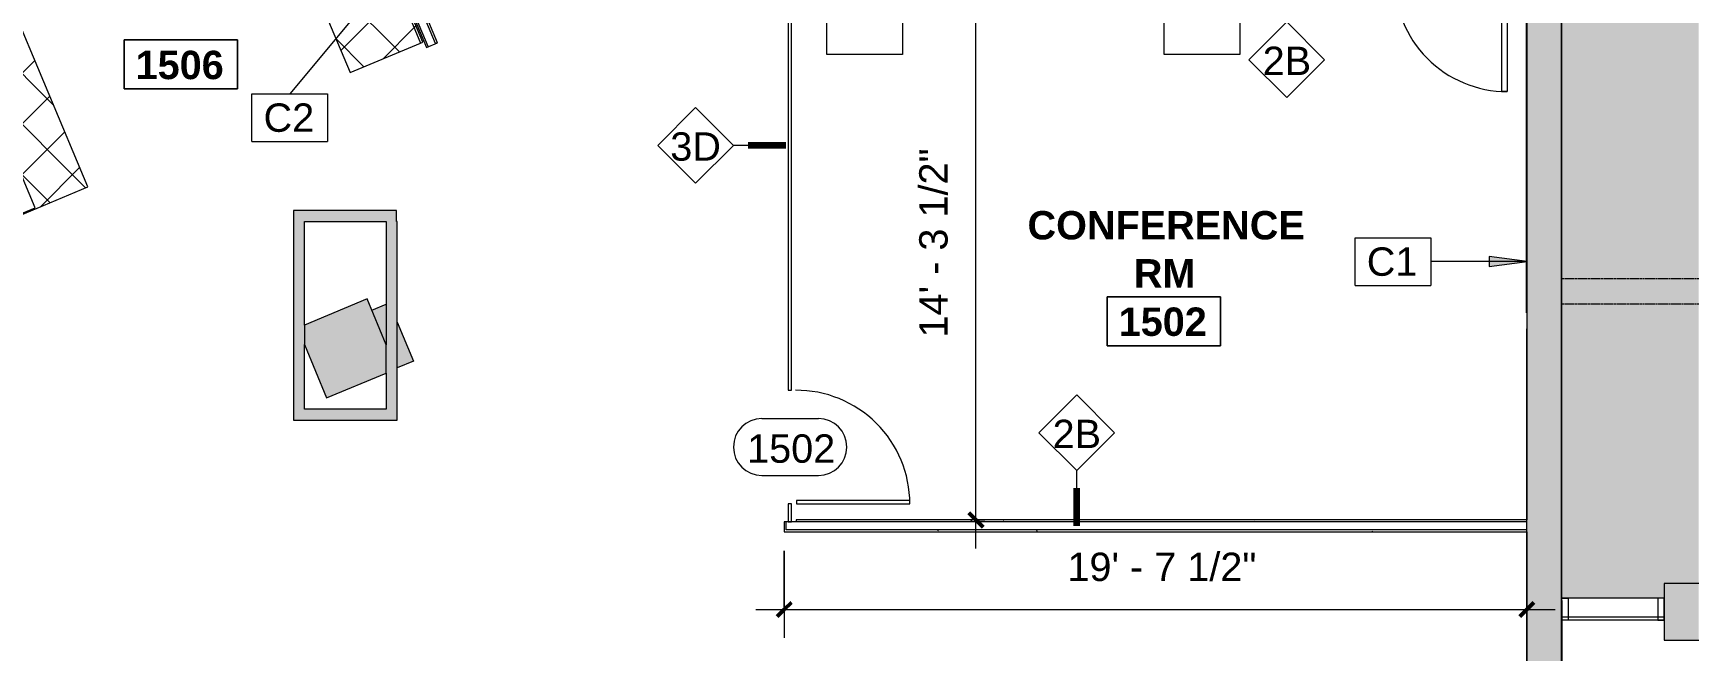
# Model space of a CAD drawing. Header units: inches. Extents: x 488 to 2071, y 800 to 2512.
# Drawn here: x 1542 to 2071, y 1371 to 1567 of the extents above; entities that cross this region are included whole.
import ezdxf

# ---------------------------------------------------------------- set-up
doc = ezdxf.new("R2010")
doc.units = ezdxf.units.IN
doc.header["$MEASUREMENT"] = 0
doc.linetypes.add('IMPORT-HIDDEN _2_', pattern=[0.375, 0.25, -0.125])
for name, color, linetype, lineweight in [('A-ANNO-DIMS', 211, 'Continuous', 9), ('A-ANNO-DIMS-96', 211, 'Continuous', 9), ('A-ANNO-KEYN', 231, 'Continuous', 9), ('A-ANNO-NOTE', 131, 'Continuous', 9), ('A-AREA-IDEN', 2, 'Continuous', 9), ('A-DETL-GENF', 92, 'Continuous', 9), ('A-DOOR', 31, 'Continuous', 13), ('A-DOOR-FRAM', 31, 'Continuous', 20), ('A-DOOR-IDEN', 31, 'Continuous', 9), ('A-Flor-Shel-Tptn', 8, 'Continuous', 9), ('A-GLAZ-CURT', 52, 'Continuous', 9), ('A-Glaz-Shel', 8, 'Continuous', 9), ('A-Glaz-Shel-Sill', 8, 'Continuous', 9), ('A-WALL', 113, 'Continuous', 9), ('A-Wall-Abov', 8, 'IMPORT-HIDDEN _2_', 9), ('A-WALL-IDEN', 211, 'Continuous', 9), ('A-WALL-PATT', 111, 'Continuous', 13), ('A-Wall-Shel', 8, 'Continuous', 9), ('A-Wall-Shel-Fill', 8, 'Continuous', 9), ('I-WALL', 2, 'Continuous', 9), ('Q-CASE', 31, 'Continuous', 9), ('S-Cols', 8, 'Continuous', 9), ('S-Cols-Fill', 8, 'Continuous', 9)]:
    doc.layers.add(name, color=color, linetype=linetype, lineweight=lineweight)
doc.styles.add('Arial', font='arial.ttf', dxfattribs={"height": 9})
doc.styles.add('Swis721 Lt BT', font='swissl.ttf', dxfattribs={"height": 9})
doc.styles.add('Swis721 Lt BT_B', font='', dxfattribs={"height": 9})
doc.styles.get('Swis721 Lt BT_B').set_extended_font_data('Swis721 Lt BT', bold=True)
doc.dimstyles.new('OTJ_-_3_32__Linear__1_2__Tolerance', dxfattribs={"dimscale": 12, "dimtxt": 9.497835, "dimasz": 0.375, "dimexe": 0.75, "dimexo": 0.5, "dimgap": 0.5, "dimtad": 1, "dimdec": 1, "dimrnd": 0.5, "dimzin": 3, "dimdsep": 46, "dimlunit": 4, "dimtxsty": 'Swis721 Lt BT', "dimblk1": 'OBLIQUE', "dimblk2": 'OBLIQUE', "dimsah": 1, "dimcen": 0.09, "dimdle": 0.75, "dimazin": 0, "dimtfac": 1, "dimtdec": 4, "dimtix": 1, "dimtmove": 0, "dimatfit": 3, "dimfxl": 1, "dimtvp": 1, "dimfrac": 2, "dimtolj": 1, "dimtzin": 0, "dimarcsym": 2})
pattern_1 = [(0, (0, 0), (30.72, 7.68), [1.267, -21.773, 1.267, -21.773, -122.88]), (0, (0, 0), (30.72, 7.68), [-46.08, 1.267, -44.813, 1.267, -21.773, -53.76]), (0, (0, 0), (30.72, 7.68), [-115.2, 1.267, -14.093, 1.267, -37.133]), (120, (11.52, 3.84), (-22.011075, 22.7643), [1.267, -21.773, 1.267, -21.773, -122.88]), (120, (11.52, 3.84), (-22.011075, 22.7643), [-46.08, 1.267, -44.813, 1.267, -21.773, -53.76]), (120, (11.52, 3.84), (-22.011075, 22.7643), [-115.2, 1.267, -14.093, 1.267, -37.133]), (240, (15.36, 19.2), (-8.708925, -30.4443), [1.267, -21.773, 1.267, -21.773, -122.88]), (240, (15.36, 19.2), (-8.708925, -30.4443), [-46.08, 1.267, -44.813, 1.267, -21.773, -53.76]), (240, (15.36, 19.2), (-8.708925, -30.4443), [-115.2, 1.267, -14.093, 1.267, -37.133])]
pattern_2 = [(112.276, (875.166, -2140.589), (-10.48535, -4.295226), []), (202.276, (875.166, -2140.589), (4.295226, -10.48535), [])]

# ---------------------------------------------------------------- blocks, each defined once
blk = doc.blocks.new('Revit Link EDITED_dwg-5488103-Level 1 CONSTRUCTION')
at = {"layer": 'A-Wall-Shel-Fill'}
h = blk.add_hatch(color=7, dxfattribs=at)
h.paths.add_polyline_path([(1972.22, 1280.32), (2027.09, 1303.05), (2027.09, 1656.01), (2026.97, 1656.01), (2026.97, 1303.14), (1972.17, 1280.44)], flags=0)
h.paths.add_polyline_path([(1967.97, 1290.6), (2005.83, 1306.29), (2005.5, 1306.29), (1967.92, 1290.72)], flags=0)
h.paths.add_polyline_path([(2015.84, 1322.04), (2015.97, 1322.04), (2015.97, 1409.06), (2015.84, 1409.06), (2015.84, 1328.18)], flags=0)
h.paths.add_polyline_path([(2015.84, 1412.81), (2015.97, 1412.81), (2015.97, 1645.02), (2015.84, 1645.02), (2015.84, 1413.92)], flags=0)
h = blk.add_hatch(color=7, dxfattribs=at)
h.paths.add_polyline_path([(1657.5, 1461.02), (1662.62, 1463.14), (1657.5, 1475.43), (1657.5, 1461.53)], flags=0)
h.paths.add_polyline_path([(1654, 1468.36), (1654, 1481.21), (1649.46, 1479.33), (1653.98, 1468.41)], flags=0)
at = {"layer": 'S-Cols-Fill'}
blk.add_hatch(color=7, dxfattribs=at).paths.add_polyline_path([(2070.51, 1374.68), (2070.51, 1392.68), (2059.59, 1392.68), (2059.59, 1374.68)], flags=0)
at = {"layer": 'A-Glaz-Shel', "color": 7}
blk.add_line((2059.59, 1382.04), (2027.09, 1382.04), dxfattribs=at)
at = {"layer": 'A-Glaz-Shel', "color": 7, "flags": 128}
for points in [[(2027.09, 1381.04), (2027.09, 1388.04), (2029.09, 1388.04), (2029.09, 1381.04)], [(2059.59, 1381.04), (2059.59, 1388.04), (2057.59, 1388.04), (2057.59, 1381.04)]]:
    blk.add_lwpolyline(points, close=True, dxfattribs=at)
at = {"layer": 'A-Glaz-Shel-Sill', "color": 7}
for p, q in [((2059.59, 1388.04), (2027.09, 1388.04)), ((2059.59, 1381.04), (2027.09, 1381.04))]:
    blk.add_line(p, q, dxfattribs=at)
at = {"layer": 'A-Wall-Abov', "color": 7}
for p, q in [((2070.51, 1489.3), (2027.09, 1489.3)), ((2070.51, 1481.29), (2027.09, 1481.29))]:
    blk.add_line(p, q, dxfattribs=at)
at = {"layer": 'A-Wall-Shel', "color": 7}
for p, q in [((2015.84, 1478.47), (2015.84, 1584.47)), ((2015.84, 1473.47), (2015.84, 1412.81)), ((2015.84, 1409.06), (2015.84, 1322.04))]:
    blk.add_line(p, q, dxfattribs=at)
at = {"layer": 'A-Wall-Shel', "color": 7, "flags": 128}
blk.add_lwpolyline([(1972.17, 1280.44), (1972.22, 1280.32), (2027.09, 1303.05), (2027.09, 1656.01), (2026.97, 1656.01)], dxfattribs=at)
blk.add_lwpolyline([(2027.09, 1387.3), (2027.09, 1303.05)], close=True, dxfattribs=at)
at = {"layer": 'S-Cols', "color": 7}
blk.add_line((1649.46, 1479.33), (1654, 1481.21), dxfattribs=at)
at = {"layer": 'S-Cols', "color": 7, "flags": 128}
for points in [[(1657.5, 1475.5), (1662.62, 1463.14), (1657.5, 1461.02)], [(2070.51, 1392.68), (2059.59, 1392.68), (2059.59, 1374.68), (2070.51, 1374.68)]]:
    blk.add_lwpolyline(points, dxfattribs=at)
blk = doc.blocks.new('Single Flush - OTJ_SOLIDFLUSH_ALUM-5456983-Level 1 CONSTRUCTION')
at = {"layer": 'A-DOOR', "lineweight": 20}
for p, q in [((16.15625, -1.875), (17.90625, -1.875)), ((16.15625, -37.6875), (16.15625, -1.875)), ((17.90625, -1.875), (17.90625, -37.6875)), ((17.90625, -37.6875), (16.15625, -37.6875))]:
    blk.add_line(p, q, dxfattribs=at)
at = {"layer": 'A-DOOR', "lineweight": 9}
blk.add_arc((17.90625, -1.875), 35.8125, 179.5, 270, dxfattribs=at)
at = {"layer": 'A-DOOR-FRAM'}
for p, q in [((-20, 3.875), (-20, -1.875)), ((-20, 3.875), (-18, 3.875)), ((-18, 3.875), (-18, -1.875)), ((18.000004, 3.875), (18.000004, -1.875)), ((18.000004, 3.875), (20.000004, 3.875)), ((20.000004, 3.875), (20.000004, -1.875)), ((-20, -1.875), (-18, -1.875)), ((18.000004, -1.875), (20.000004, -1.875))]:
    blk.add_line(p, q, dxfattribs=at)
blk = doc.blocks.new('System Panel - Glazed-5474411-Level 1 CONSTRUCTION')
at = {"layer": 'A-GLAZ-CURT', "lineweight": 13}
for p, q in [((44.4, 1.75), (-86.15, 1.75)), ((-86.15, 1.75), (-86.15, 0.75)), ((-86.15, 0.75), (44.4, 0.75)), ((44.4, 0.75), (44.4, 1.75)), ((86.15, 1.75), (80.4, 1.75)), ((80.4, 1.75), (80.4, 0.75)), ((80.4, 0.75), (86.15, 0.75)), ((86.15, 0.75), (86.15, 1.75))]:
    blk.add_line(p, q, dxfattribs=at)
blk = doc.blocks.new('Single Glass Door - 36_ x 84_-5216420-Level 1 CONSTRUCTION')
at = {"layer": 'A-DOOR', "lineweight": 20}
for p, q in [((17, 38), (17, 2)), ((18, 38), (17, 38)), ((18, 2), (18, 38)), ((17, 2), (18, 2))]:
    blk.add_line(p, q, dxfattribs=at)
at = {"layer": 'A-DOOR', "lineweight": 9}
blk.add_arc((18, 2), 36, 90, 180.5, dxfattribs=at)
blk = doc.blocks.new('C-Counter Top - ADJ HEIGHT-5227307-Level 1 CONSTRUCTION')
at = {"layer": 'Q-CASE'}
h = blk.add_hatch(dxfattribs=at)
h.set_pattern_fill('FP_11', color=256, style=0, pattern_type=2)
h.set_pattern_definition(pattern_2)
h.paths.add_polyline_path([(75.66, -0.75), (75.66, 0), (-47.26, 0), (-47.26, -0.75), (69.79, -0.75)], flags=0)
h = blk.add_hatch(dxfattribs=at)
h.set_pattern_fill('FP_11', color=256, style=0, pattern_type=2)
h.set_pattern_definition(pattern_2)
h.paths.add_polyline_path([(75.66, -25), (75.66, -0.75), (21.16, -0.75), (21.16, -21.19), (-8.84, -21.19), (-8.84, -0.75), (-47.26, -0.75), (-47.26, -25), (70.54, -25)], flags=0)
for p, q in [((75.66, 0), (-47.26, 0)), ((-47.26, 0), (-47.26, -0.75)), ((75.66, -0.75), (75.66, 0)), ((-47.26, -0.75), (-47.26, -25)), ((-47.26, -0.75), (75.66, -0.75)), ((75.66, -25), (75.66, -0.75)), ((-47.26, -25), (75.66, -25))]:
    blk.add_line(p, q, dxfattribs=at)
blk = doc.blocks.new('Booth Seat3 - Booth Seat-5227084-Level 1 CONSTRUCTION')
at = {"layer": 'Q-CASE'}
h = blk.add_hatch(dxfattribs=at)
h.set_pattern_fill('FP_9', color=256, style=0, pattern_type=2)
h.set_pattern_definition([(45, (0, 0), (-8.012227, 8.012227), []), (135, (0, 0), (-8.012227, -8.012227), [])])
h.paths.add_polyline_path([(1537.13, 1509.14), (1559.27, 1518.41), (1495.32, 1671.1), (1478.7, 1664.18), (1542.54, 1511.76), (1537, 1509.44), (1537.08, 1509.26)], flags=0)
for p, q in [((1559.27, 1518.41), (1495.32, 1671.1)), ((1486.7, 1667.53), (1478.7, 1664.18)), ((1537.13, 1509.14), (1559.27, 1518.41)), ((1537.08, 1509.26), (1537.13, 1509.14))]:
    blk.add_line(p, q, dxfattribs=at)
at = {"layer": 'Q-CASE', "lineweight": 20}
for p, q in [((1473.17, 1661.87), (1471.32, 1661.09)), ((1471.32, 1661.09), (1535.23, 1508.49)), ((1478.7, 1664.18), (1473.17, 1661.87)), ((1537.08, 1509.26), (1473.17, 1661.87)), ((1473.17, 1661.87), (1537, 1509.44)), ((1542.54, 1511.76), (1478.7, 1664.18)), ((1537, 1509.44), (1542.54, 1511.76)), ((1535.23, 1508.49), (1537.08, 1509.26))]:
    blk.add_line(p, q, dxfattribs=at)
blk = doc.blocks.new('Room Tag - Room Name and Number-3379422-Level 1 CONSTRUCTION')
at = {"layer": 'A-AREA-IDEN'}
for p, q in [((-0.1881, -0.1636), (-0.1881, -0.0018)), ((-0.1881, -0.0018), (0.1869, -0.0018)), ((0.1869, -0.0018), (-0.1881, -0.0018)), ((-0.1881, -0.0018), (-0.1881, -0.1636)), ((0.1869, -0.0018), (0.1869, -0.1636)), ((0.1869, -0.1636), (0.1869, -0.0018)), ((0.1869, -0.1636), (-0.1881, -0.1636)), ((-0.1881, -0.1636), (0.1869, -0.1636))]:
    blk.add_line(p, q, dxfattribs=at)
blk = doc.blocks.new('Door Tag - Door Tag-41184-Level 1 CONSTRUCTION')
at = {"layer": 'A-DOOR-IDEN'}
for p, q in [((-0.09375, 0.09375), (0.09375, 0.09375)), ((-0.09375, -0.09375), (0.09375, -0.09375))]:
    blk.add_line(p, q, dxfattribs=at)
for centre, start, end in [((-0.09375, 0), 90, 270), ((0.09375, 0), 270, 90)]:
    blk.add_arc(centre, 0.09375, start, end, dxfattribs=at)
blk = doc.blocks.new('Wall Tag - 1_4_-62626-Level 1 CONSTRUCTION')
at = {"layer": 'A-WALL-IDEN'}
for p, q in [((-0.125, 0), (0, 0.125)), ((0, 0.125), (0.125, 0)), ((-0.125, 0), (0, -0.125)), ((0, -0.125), (0.125, 0))]:
    blk.add_line(p, q, dxfattribs=at)
blk = doc.blocks.new('Align symbol - U shaped 2016 - symbol_align 01-5458585-Level 1 CONSTRUCTION')
at = {"layer": 'A-ANNO-NOTE'}
for points in [[(-0.015625, 0.125), (0.015625, 0.125), (0, 0)], [(0.234375, 0.125), (0.265625, 0.125), (0.25, 0)]]:
    blk.add_hatch(color=256, dxfattribs=at).paths.add_polyline_path(points, flags=0)
for p, q in [((0, 0.25), (0.25, 0.25)), ((0, 0), (0, 0.25)), ((0.25, 0.25), (0.25, 0))]:
    blk.add_line(p, q, dxfattribs=at)
blk = doc.blocks.new('DIMBLOCK34-Level 1 CONSTRUCTION')
at = {"layer": 'A-ANNO-DIMS-96'}
for p, q in [((1780.3, 1403.06), (1780.3, 1375.43)), ((1780.3, 1384.43), (1780.3, 1403.06)), ((2015.97, 1381.61), (2015.97, 1393.43)), ((1771.3, 1384.43), (2024.97, 1384.43)), ((2015.97, 1384.43), (2015.97, 1381.61))]:
    blk.add_line(p, q, dxfattribs=at)
at = {"layer": 'A-ANNO-DIMS-96', "lineweight": 50}
for p, q in [((1780.3, 1384.43), (1782.55, 1386.68)), ((2015.97, 1384.43), (2018.22, 1386.68)), ((1780.3, 1384.43), (1778.05, 1382.18)), ((2015.97, 1384.43), (2013.72, 1382.18))]:
    blk.add_line(p, q, dxfattribs=at)
at = {"layer": 'A-ANNO-DIMS-96', "color": 0, "insert": (1870.17, 1402.45), "char_height": 9, "width": 67.118, "attachment_point": 1, "line_spacing_factor": 1.005062, "style": 'Swis721 Lt BT'}
blk.add_mtext('19\' - 7 1/2"', dxfattribs=at)
blk = doc.blocks.new('_Oblique')
at = {"color": 0, "linetype": 'ByBlock', "lineweight": -2}
blk.add_line((-0.5, -0.5), (0.5, 0.5), dxfattribs=at)
blk = doc.blocks.new('DIMBLOCK35-Level 1 CONSTRUCTION')
at = {"layer": 'A-ANNO-DIMS-96'}
for p, q in [((1841.14, 1403.81), (1841.14, 1593.46)), ((1843.96, 1584.46), (1832.14, 1584.46)), ((1841.14, 1584.46), (1843.96, 1584.46)), ((1843.96, 1412.81), (1832.14, 1412.81)), ((1841.14, 1412.81), (1843.96, 1412.81))]:
    blk.add_line(p, q, dxfattribs=at)
at = {"layer": 'A-ANNO-DIMS-96', "lineweight": 50}
for p, q in [((1841.14, 1584.46), (1838.89, 1586.71)), ((1841.14, 1584.46), (1843.39, 1582.21)), ((1841.14, 1412.81), (1838.89, 1415.06)), ((1841.14, 1412.81), (1843.39, 1410.56))]:
    blk.add_line(p, q, dxfattribs=at)
at = {"layer": 'A-ANNO-DIMS-96', "color": 0, "insert": (1823.13, 1470.67), "char_height": 9, "width": 67.118, "attachment_point": 1, "rotation": 90, "line_spacing_factor": 1.005062, "style": 'Swis721 Lt BT'}
blk.add_mtext('14\' - 3 1/2"', dxfattribs=at)
blk = doc.blocks.new('DIMBLOCK39-Level 1 CONSTRUCTION')
at = {"layer": 'A-ANNO-DIMS-96'}
for p, q in [((1641.83, 1621.07), (1637.26, 1631.97)), ((1501.63, 1565.41), (1649.04, 1627.15)), ((1640.74, 1623.67), (1641.83, 1621.07)), ((1511.02, 1566.29), (1506.46, 1577.19)), ((1509.94, 1568.89), (1511.02, 1566.29))]:
    blk.add_line(p, q, dxfattribs=at)
at = {"layer": 'A-ANNO-DIMS-96', "lineweight": 50}
for p, q in [((1640.74, 1623.67), (1639.53, 1620.72)), ((1640.74, 1623.67), (1641.94, 1626.61)), ((1509.94, 1568.89), (1511.14, 1571.83)), ((1509.94, 1568.89), (1508.73, 1565.94))]:
    blk.add_line(p, q, dxfattribs=at)
at = {"layer": 'A-ANNO-DIMS-96', "color": 0, "insert": (1548.84, 1604.71), "char_height": 9, "width": 50.836, "attachment_point": 1, "rotation": 22.7241, "line_spacing_factor": 1.005062, "style": 'Swis721 Lt BT'}
blk.add_mtext('11\' - 10"', dxfattribs=at)
blk = doc.blocks.new('Keynote Tag - Keynote Number - Boxed-135510-Level 1 CONSTRUCTION')
at = {"layer": 'A-ANNO-KEYN'}
for p, q in [((-0.125, -0.0792), (-0.125, 0.0781)), ((-0.125, 0.0781), (0.125, 0.0781)), ((0.125, 0.0781), (0.125, -0.0792)), ((-0.125, -0.0792), (0.125, -0.0792))]:
    blk.add_line(p, q, dxfattribs=at)

msp = doc.modelspace()

# ---------------------------------------------------------------- hatches: boundary and pattern name
at = {"layer": 'A-ANNO-KEYN'}
msp.add_hatch(color=256, dxfattribs=at).paths.add_polyline_path([(2016.03, 1494.75), (2004.03, 1496.32), (2004.03, 1493.17)], flags=0)
at = {"layer": 'A-DETL-GENF'}
msp.add_hatch(color=9, dxfattribs=at).paths.add_polyline_path([(2027.09, 1388.04), (2059.59, 1388.04), (2059.59, 1392.68), (2070.51, 1392.68), (2070.51, 1614.7), (2069.91, 1614.52), (2067.56, 1614.29), (2065.22, 1614.52), (2062.97, 1615.2), (2060.9, 1616.31), (2059.08, 1617.8), (2057.59, 1619.62), (2056.48, 1621.7), (2055.8, 1623.95), (2055.56, 1626.29), (2055.8, 1628.63), (2056.48, 1630.88), (2057.59, 1632.95), (2059.08, 1634.77), (2060.9, 1636.27), (2062.97, 1637.37), (2065.22, 1638.06), (2067.56, 1638.29), (2069.91, 1638.06), (2070.51, 1637.87), (2070.51, 1971.31), (2069.41, 1970.97), (2067.06, 1970.74), (2064.72, 1970.97), (2062.47, 1971.65), (2060.4, 1972.76), (2058.58, 1974.26), (2057.09, 1976.07), (2055.98, 1978.15), (2055.3, 1980.4), (2055.06, 1982.74), (2055.3, 1985.08), (2055.98, 1987.33), (2057.09, 1989.41), (2058.58, 1991.23), (2060.4, 1992.72), (2062.47, 1993.83), (2064.72, 1994.51), (2067.06, 1994.74), (2069.41, 1994.51), (2070.51, 1994.18), (2070.51, 2213.29), (2059.59, 2213.29), (2059.59, 2217.29), (2027.09, 2217.29), (2027.09, 1957.29), (2026.97, 1957.29), (2026.97, 1862.29), (2002.3, 1862.29), (2002.3, 1817.26), (1999.3, 1817.26), (1999.3, 1778.26), (2002.3, 1778.26), (2002.3, 1738.51), (1987.3, 1738.51), (1987.3, 1716.24), (1982.3, 1716.24), (1982.3, 1739.29), (1981.3, 1739.29), (1981.3, 1652.29), (1982.3, 1652.29), (1982.3, 1674.24), (1987.3, 1674.24), (1987.3, 1656.02), (2027.09, 1656.01), (2027.09, 1449.17)], flags=0)
at = {"layer": 'A-WALL'}
msp.add_hatch(color=250, dxfattribs=at).paths.add_polyline_path([(1634.99, 1451.54), (1654, 1459.42), (1653.98, 1468.41), (1647.98, 1482.9), (1628, 1474.63), (1628, 1468.41), (1634.42, 1452.91)], flags=0)
at = {"layer": 'A-WALL-PATT', "lineweight": 9}
h = msp.add_hatch(dxfattribs=at)
h.set_pattern_fill('FP_1', color=256, style=0, pattern_type=2)
h.set_pattern_definition(pattern_1)
h.paths.add_polyline_path([(1666.76, 1562.67), (1667.33, 1562.91), (1603.29, 1715.83), (1602.71, 1715.59), (1662.62, 1572.54)], flags=0)
h = msp.add_hatch(dxfattribs=at)
h.set_pattern_fill('FP_1', color=256, style=0, pattern_type=2)
h.set_pattern_definition(pattern_1)
h.paths.add_polyline_path([(1669.64, 1563.88), (1670.22, 1564.12), (1617.16, 1690.79), (1616.59, 1690.55), (1667.33, 1569.38)], flags=0)
h.paths.add_polyline_path([(1614.8, 1694.82), (1615.38, 1695.06), (1606.18, 1717.02), (1605.6, 1716.79), (1606, 1715.83)], flags=0)
for points in [[(2015.97, 1310.49), (2026.97, 1315.04), (2026.97, 1656.01), (2015.97, 1656.01), (2015.97, 1315.04)], [(1624.5, 1448), (1628, 1448), (1628, 1511), (1624.5, 1511), (1624.5, 1449.17)], [(1654, 1507.5), (1657.25, 1507.5), (1657.25, 1511), (1628, 1511), (1628, 1507.5), (1649.05, 1507.5)], [(1657.5, 1448), (1657.5, 1507.5), (1654, 1507.5), (1654, 1448)], [(1628, 1444.5), (1657.5, 1444.5), (1657.5, 1448), (1624.5, 1448), (1624.5, 1444.5)]]:
    msp.add_hatch(color=7, dxfattribs=at).paths.add_polyline_path(points, flags=0)
h = msp.add_hatch(dxfattribs=at)
h.set_pattern_fill('FP_1', color=256, style=0, pattern_type=2)
h.set_pattern_definition(pattern_1)
h.paths.add_polyline_path([(2015.84, 1412.19), (2015.97, 1412.19), (2015.97, 1412.81), (1784.05, 1412.81), (1784.05, 1412.19), (2005.5, 1412.19)], flags=0)
h = msp.add_hatch(dxfattribs=at)
h.set_pattern_fill('FP_1', color=256, style=0, pattern_type=2)
h.set_pattern_definition(pattern_1)
h.paths.add_polyline_path([(2015.97, 1409.06), (2015.97, 1409.69), (1780.92, 1409.69), (1780.92, 1409.06), (2015.84, 1409.06)], flags=0)

# ---------------------------------------------------------------- linework, layer by layer
at = {"layer": 'A-ANNO-KEYN'}
for p, q in [((1656.82, 1588.01), (1623.34, 1547.96)), ((2016.03, 1494.75), (2004.03, 1496.32)), ((2004.03, 1496.32), (2004.03, 1493.17)), ((2016.03, 1494.75), (1985.45, 1494.75)), ((2004.03, 1493.17), (2016.03, 1494.75))]:
    msp.add_line(p, q, dxfattribs=at)
at = {"layer": 'A-WALL', "lineweight": 13}
for p, q in [((1667.33, 1562.91), (1603.29, 1715.83)), ((1669.64, 1563.88), (1605.6, 1716.79)), ((1780.92, 1409.69), (1780.92, 1412.19)), ((2015.97, 1412.19), (1784.05, 1412.19)), ((2015.97, 1409.06), (2015.97, 1412.81)), ((2015.97, 1409.69), (1780.92, 1409.69))]:
    msp.add_line(p, q, dxfattribs=at)
at = {"layer": 'A-WALL', "color": 55, "lineweight": 20}
for p, q in [((2026.97, 1303.14), (2026.97, 1656.01)), ((2015.97, 1645.02), (2015.97, 1412.81)), ((1647.98, 1482.9), (1628, 1474.63)), ((1654, 1468.36), (1647.98, 1482.9)), ((1628, 1468.41), (1634.99, 1451.54)), ((1634.99, 1451.54), (1654, 1459.42)), ((2015.97, 1409.06), (2015.97, 1310.49))]:
    msp.add_line(p, q, dxfattribs=at)
at = {"layer": 'A-WALL'}
for p, q in [((1628, 1474.63), (1628, 1468.41)), ((1654, 1459.42), (1654, 1468.36))]:
    msp.add_line(p, q, dxfattribs=at)
at = {"layer": 'A-WALL-IDEN'}
for p, q in [((1780.84, 1531.62), (1764.17, 1531.62)), ((1873.12, 1410.94), (1873.12, 1428.47))]:
    msp.add_line(p, q, dxfattribs=at)
at = {"layer": 'A-WALL-IDEN', "lineweight": 90}
for p, q in [((1780.84, 1531.62), (1768.84, 1531.62)), ((1873.12, 1410.94), (1873.12, 1422.94))]:
    msp.add_line(p, q, dxfattribs=at)
at = {"layer": 'I-WALL', "lineweight": 13}
for p, q in [((1602.71, 1715.59), (1666.76, 1562.67)), ((1670.22, 1564.12), (1616.27, 1692.93)), ((1666.76, 1562.67), (1670.22, 1564.12)), ((1780.3, 1412.19), (1780.3, 1409.06)), ((1784.05, 1412.19), (1780.3, 1412.19)), ((2015.97, 1412.81), (1784.05, 1412.81)), ((1784.05, 1412.81), (1784.05, 1412.19)), ((1780.3, 1409.06), (2015.97, 1409.06))]:
    msp.add_line(p, q, dxfattribs=at)
at = {"layer": 'I-WALL', "color": 55, "lineweight": 20}
for p, q in [((1624.5, 1511), (1624.5, 1444.5)), ((1657.25, 1511), (1624.5, 1511)), ((1628, 1474.63), (1628, 1507.5)), ((1628, 1507.5), (1654, 1507.5)), ((1654, 1507.5), (1654, 1468.36)), ((1657.25, 1507.5), (1657.25, 1511)), ((1657.5, 1507.5), (1657.25, 1507.5)), ((1657.5, 1444.5), (1657.5, 1507.5)), ((1628, 1448), (1628, 1468.41)), ((1654, 1459.42), (1654, 1448)), ((1624.5, 1444.5), (1657.5, 1444.5)), ((1654, 1448), (1628, 1448))]:
    msp.add_line(p, q, dxfattribs=at)

# ---------------------------------------------------------------- block references
at = {"layer": 'A-ANNO-KEYN', "xscale": 95.99999999999994, "yscale": 95.99999999999994, "zscale": 95.99999999999994}
for p in [(1623.34, 1540.46), (1973.45, 1494.8)]:
    msp.add_blockref('Keynote Tag - Keynote Number - Boxed-135510-Level 1 CONSTRUCTION', p, dxfattribs=at)
at = {"layer": 'A-ANNO-NOTE', "xscale": 96, "yscale": 96, "zscale": 96, "rotation": 180}
for p in [(1817.86, 1584.47), (1924.86, 1584.47)]:
    msp.add_blockref('Align symbol - U shaped 2016 - symbol_align 01-5458585-Level 1 CONSTRUCTION', p, dxfattribs=at)
at = {"layer": 'A-AREA-IDEN', "xscale": 95.99999999999994, "yscale": 95.99999999999994, "zscale": 95.99999999999994}
for p in [(1588.85, 1565.21), (1900.85, 1483.79)]:
    msp.add_blockref('Room Tag - Room Name and Number-3379422-Level 1 CONSTRUCTION', p, dxfattribs=at)
at = {"layer": 'A-DOOR'}
msp.add_blockref('Single Flush - OTJ_SOLIDFLUSH_ALUM-5456983-Level 1 CONSTRUCTION', (1991.84, 1586.35), dxfattribs=at)
at = {"layer": 'A-DOOR', "rotation": 270}
msp.add_blockref('Single Glass Door - 36_ x 84_-5216420-Level 1 CONSTRUCTION', (1782.17, 1435.94), dxfattribs=at)
at = {"layer": 'A-DOOR-IDEN', "xscale": 95.99999999999994, "yscale": 95.99999999999994, "zscale": 95.99999999999994}
msp.add_blockref('Door Tag - Door Tag-41184-Level 1 CONSTRUCTION', (1782.17, 1435.94), dxfattribs=at)
at = {"layer": 'A-Flor-Shel-Tptn', "color": 7}
msp.add_blockref('Revit Link EDITED_dwg-5488103-Level 1 CONSTRUCTION', (0, 0), dxfattribs=at)
at = {"layer": 'A-GLAZ-CURT', "rotation": 269.9999999999999}
msp.add_blockref('System Panel - Glazed-5474411-Level 1 CONSTRUCTION', (1780.84, 1498.34), dxfattribs=at)
at = {"layer": 'A-WALL-IDEN', "xscale": 95.99999999999994, "yscale": 95.99999999999994, "zscale": 95.99999999999994}
for p in [(1939.79, 1558.78), (1752.17, 1531.62), (1873.12, 1440.47)]:
    msp.add_blockref('Wall Tag - 1_4_-62626-Level 1 CONSTRUCTION', p, dxfattribs=at)
at = {"layer": 'Q-CASE', "rotation": 292.7241021517439}
msp.add_blockref('C-Counter Top - ADJ HEIGHT-5227307-Level 1 CONSTRUCTION', (1636.36, 1634.13), dxfattribs=at)
at = {"layer": 'Q-CASE'}
msp.add_blockref('Booth Seat3 - Booth Seat-5227084-Level 1 CONSTRUCTION', (0, 0), dxfattribs=at)

# ---------------------------------------------------------------- texts
at = {"layer": 'A-ANNO-KEYN', "char_height": 9, "width": 19.695, "attachment_point": 1, "style": 'Arial'}
for s, insert in [('C2', (1615.05, 1544.91)), ('C1', (1965.17, 1499.25))]:
    msp.add_mtext(s, dxfattribs=dict(at, insert=insert))
at = {"layer": 'A-AREA-IDEN', "char_height": 9, "attachment_point": 1, "style": 'Swis721 Lt BT_B'}
for s, insert, width in [('1506', (1574.44, 1561.61), 33.936), ('CONFERENCE', (1857.5, 1510.78), 104.838), ('RM', (1891.25, 1495.53), 23.331), ('1502', (1886.44, 1480.19), 33.936)]:
    msp.add_mtext(s, dxfattribs=dict(at, insert=insert, width=width))
at = {"layer": 'A-DOOR-IDEN', "insert": (1768.51, 1439.96), "char_height": 9, "width": 32.724, "attachment_point": 1, "style": 'Swis721 Lt BT'}
msp.add_mtext('1502', dxfattribs=at)
at = {"layer": 'A-WALL-IDEN', "char_height": 9, "attachment_point": 1, "style": 'Swis721 Lt BT'}
for s, insert, width in [('2B', (1932.13, 1562.91), 18.18), ('3D', (1744.13, 1535.75), 19.089), ('2B', (1865.46, 1444.6), 18.18)]:
    msp.add_mtext(s, dxfattribs=dict(at, insert=insert, width=width))

# ---------------------------------------------------------------- dimensions: what is measured, and where the dimension line sits
at = {"layer": 'A-ANNO-DIMS'}
for base, p1, p2, angle, override, picture, middle in [((1640.74, 1623.67), (1508.71, 1571.82), (1639.51, 1626.6), 22.7241, {"dimpost": '<>', "dimfxl": 141.808102}, 'DIMBLOCK39-Level 1 CONSTRUCTION', (1571.23, 1606.08)), ((1841.1424, 1584.4553), (1837.9605, 1412.813), (1837.9605, 1584.4553), 90, {"dimpost": '<>', "dimfxl": 171.64234}, 'DIMBLOCK35-Level 1 CONSTRUCTION', (1830.0009, 1498.6342))]:
    dim = msp.add_linear_dim(base=base, p1=p1, p2=p2, angle=angle, dimstyle='OTJ_-_3_32__Linear__1_2__Tolerance', override=override, dxfattribs=at)
    dim.commit()
    dim.dimension.update_dxf_attribs({"geometry": picture, "text_midpoint": middle})
dim = msp.add_linear_dim(base=(2015.97, 1384.43), p1=(1780.3, 1409.06), p2=(2015.97, 1387.61), dimstyle='OTJ_-_3_32__Linear__1_2__Tolerance', override={"dimpost": '<>', "dimfxl": 236.646346}, dxfattribs=at)
dim.commit()
dim.dimension.update_dxf_attribs({"geometry": 'DIMBLOCK34-Level 1 CONSTRUCTION', "text_midpoint": (1898.13, 1395.57)})

doc.saveas('drawing.dxf')
